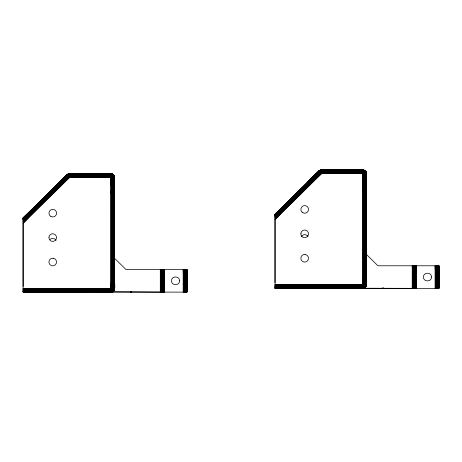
<?xml version="1.0" encoding="UTF-8"?>
<svg xmlns="http://www.w3.org/2000/svg" width="462" height="462" viewBox="0 0 462 462"><rect width="100%" height="100%" fill="white"/><g stroke="black" fill="none" stroke-linecap="round" stroke-linejoin="round"><path stroke-width="0.69" d="M105.238 292.088C108.148 292.758 114.536 292.856 114.564 288.346L114.564 177.42C114.68 174.734 112.104 173.556 111.007 176.536L72.644 176.669L69.34 177.137L28.667 217.331L23.1 223.319L23.1 292.105L186.971 292.105L186.971 269.542L125.999 269.542L114.564 258.264M23.1 290.552L112.872 290.431L112.89 177.079L110.753 175.208L69.26 175.127L67.822 175.641L23.1 219.745M110.753 292.105C115.281 292.082 115.194 285.914 114.547 282.888C114.172 284.858 115.592 289.645 113.311 290.869L113.311 177.223L112.497 175.964L110.949 174.896L69.623 174.902L69.057 173.706L67.827 174.099L23.1 218.024L23.1 286.463M113.577 290.869L113.588 177.42L112.722 175.756L110.765 174.526L111.7 173.799L113.311 174.648L110.753 177.42L111.111 185.528L111.128 288.71L23.1 288.738L31.312 289.091L111.498 289.079L111.544 177.42L113.785 175.162L111.561 173.822M162.537 292.105L162.537 269.542M163.381 292.105L163.381 269.542M163.386 277.061L163.6 269.542L163.6 292.105L163.386 284.58M163.606 277.061L163.779 269.542L163.779 292.105L163.606 284.58M164.091 277.061L164.108 269.542L164.085 292.105L164.108 269.542L163.923 292.105L163.791 284.58M185.401 292.105L185.401 269.542M186.244 292.105L186.244 269.542M186.25 277.061L186.463 269.542L186.463 292.105L186.25 284.58M186.475 284.58L186.642 292.105L186.787 269.542L186.891 292.105L186.879 283.218M186.954 292.105L186.891 269.542L186.787 292.105M357.161 288.328C360.06 289.016 366.464 289.085 366.493 284.58L366.493 173.654C366.609 171.015 364.033 169.768 362.936 172.776L324.567 172.909L321.269 173.377L280.59 213.571L275.029 219.56L275.029 288.346L438.9 288.346L438.9 265.783L377.922 265.783L366.493 254.498M275.029 286.792L364.795 286.671L364.818 173.319L362.682 171.448L321.182 171.367L319.744 171.876L275.029 215.985M275.029 287.098L365.24 287.11L365.24 173.464L363.86 171.691L362.872 171.131L321.546 171.142L320.98 169.947L319.75 170.339L275.029 214.264L275.029 282.704M365.506 287.11L365.511 173.654L364.645 171.997L362.693 170.767L363.629 170.039L365.234 170.888L362.682 173.654L363.034 181.768L363.051 284.95L275.029 284.973L283.241 285.331L363.421 285.314C367.278 291.216 366.603 280.249 366.476 279.129L366.47 284.973L365.511 287.098L363.473 288.259L357.94 288.328M414.46 288.346L414.46 265.783M415.303 288.346L415.303 265.783M415.309 273.302L415.523 265.783L415.523 288.346L415.309 280.821M415.534 273.302L415.702 265.783L415.702 288.346L415.534 280.821M437.329 288.346L437.329 265.783M438.172 288.346L438.172 265.783M438.178 273.302L438.392 265.783L438.392 288.346L438.178 280.821M438.582 273.302L438.715 265.783L438.715 288.346L438.571 265.783L438.398 273.302M438.883 273.302L438.9 265.783L438.9 288.346L438.819 265.783M103.13 175.213L110.753 175.537L112.659 177.42L112.549 290.113L31.312 290.211L23.1 289.87L112.214 289.784L112.428 176.975C114.593 175.589 113.617 174.134 114.541 177.42L114.547 185.528M162.532 284.58L162.202 292.105L162.202 269.542L162.532 277.061M185.395 284.58L185.071 292.105L185.071 269.542L185.395 277.061M186.971 269.542L186.798 284.58M364.905 170.686L365.69 171.46L363.473 173.654L363.421 285.314L362.682 284.58L275.029 284.58L283.241 284.933M355.059 171.454L362.682 171.777L364.587 173.654L364.478 286.353L283.241 286.446L275.029 286.111L364.137 286.024L364.356 173.215C366.378 171.725 365.8 170.507 366.493 173.654L366.476 181.768L366.47 173.262L365.771 171.454M414.454 280.821L414.131 288.346L414.131 265.783L414.454 273.302M437.323 280.821L436.994 288.346L436.994 265.783L437.323 273.302M31.312 289.853L23.1 289.507L111.862 289.437L111.931 177.42L112.428 176.975M184.69 284.58L184.338 292.105L184.338 269.542L184.713 292.105L185.054 284.58M283.241 286.094L275.029 285.747L363.785 285.672L363.86 173.654L364.356 173.215M436.619 280.821L436.267 288.346L436.267 265.783L436.636 288.346L436.983 280.821M111.111 185.528L111.163 177.2L113.56 174.896L113.762 175.219M88.808 291.609L161.844 292.105L161.475 269.542L160.695 292.105L160.695 269.542L161.088 292.105L161.844 269.542L162.191 277.061M161.053 277.061L161.088 269.542L161.475 292.105L161.827 284.58M183.916 284.58L183.564 292.105L183.564 269.542L183.957 292.105L184.713 269.542L185.054 277.061M363.034 181.768L363.092 173.441L365.482 171.136L365.898 171.76M363.08 288.323L413.773 288.346L413.403 265.783L412.624 288.346L412.624 265.783L413.016 288.346L413.773 265.783L414.114 273.302M412.976 273.302L413.016 265.783L413.403 288.346L413.75 280.821M435.845 280.821L435.487 288.346L435.487 265.783L435.88 288.346L436.636 265.783L436.983 273.302M113.843 175.213L114.564 177.42L114.489 289.079M130.994 291.551L130.989 292.105L131.231 291.782L131.699 292.105M382.917 287.786L382.917 288.346L383.16 288.022L383.622 288.346M415.713 280.821L415.846 288.346L416.014 265.783L416.037 288.346L415.846 265.783L415.713 273.302M114.38 176.253C114.201 174.463 113.692 177.477 112.306 177.42L69.623 177.42L67.671 174.255L69.248 173.677L77.218 173.672M23.1 223.319L69.623 177.42L69.421 173.666L85.603 173.672M114.489 282.888L114.403 289.437L114.484 177.42L113.369 175.115L111.411 173.891L102.368 173.729L111.827 173.81M164.027 292.105L164.027 269.542M365.234 170.888L363.138 169.981L321.546 169.895L319.594 170.495L321.546 173.654L364.229 173.654L366.083 171.98L366.302 172.493M275.029 219.56L321.546 173.654L321.546 170.08L320.98 169.947M366.337 172.597L366.326 285.672L366.406 173.654L365.292 171.356L363.34 170.132L354.296 169.97L363.756 170.051M415.858 273.302L415.95 265.783L415.956 273.302M438.819 288.346L438.877 265.783M114.385 282.888L114.276 289.784L114.224 176.917L112.959 174.959L110.753 173.839L102.368 173.833L111.209 173.741L113.311 174.648M366.314 279.129L366.199 286.024L366.147 173.158L364.888 171.2L362.682 170.08L354.296 170.074L362.953 169.906L364.922 170.617M114.247 185.528L114.507 176.819L114.154 175.739M105.238 290.211L112.872 290.431L112.988 274.774L113.311 290.869L23.1 290.858M39.53 292.03L23.1 291.92L112.549 291.661L23.1 291.776L111.498 292.03L113.45 291.002L113.843 274.774M114.247 282.888L114.114 290.113L114.079 177.079L112.497 174.85L110.753 173.983L69.242 173.937L68.087 174.284L67.059 174.89L23.1 218.231M163.791 277.061L163.923 269.542L163.929 277.061M366.17 181.768L366.43 173.054L366.476 189.882M357.161 286.446L364.795 286.671L364.911 271.015L365.096 286.966L348.949 286.787M365.228 287.376L365.771 271.015M366.17 279.129L366.043 286.353L366.002 173.319L364.732 171.35L362.682 170.224L354.296 170.212L363.629 170.039M114.062 282.888L113.923 290.431L113.837 177.42L114.409 176.357M365.991 279.129L365.846 286.671L365.765 173.654L366.349 172.724M438.721 273.302L438.571 288.346L438.398 280.821M114.062 185.528L114.079 177.079M365.991 181.768L366.002 173.319M186.475 277.061L186.642 269.542L186.654 277.061M113.843 185.528L114.056 177.42L112.636 175.283L110.753 174.162L68.526 174.29L67.157 174.988L23.1 218.405M365.771 181.768L365.979 173.654L364.558 171.523L362.682 170.403L320.455 170.53L319.086 171.229L275.029 214.645M114.062 274.774L113.698 290.731L113.588 282.888M365.991 271.015L365.627 286.966L365.511 279.129M114.056 177.42L114.564 177.42L114.42 176.484M97.02 290.546L113.173 290.731L110.753 288.346L110.753 175.889L112.457 174.058L110.753 173.654L102.368 173.672M357.161 284.933L362.682 284.58L362.682 172.13C364.633 169.225 365.044 170.42 362.682 172.493L320.657 172.69C315.696 169.993 323.319 169.594 324.567 169.912L321.344 169.906M161.844 292.105L162.191 284.58M413.773 288.346L414.114 280.821M160.649 284.58L160.297 292.105L160.297 269.542L160.649 277.061M364.893 288.294L363.473 288.259L412.225 288.346L412.578 280.821M111.111 193.642L111.509 185.528L111.151 177.42L110.765 176.842L111.007 176.536L111.816 177.408M363.034 189.882L363.438 181.768L363.08 173.654L362.693 173.083L362.936 172.776L363.744 173.648M105.238 288.692L110.753 288.346L111.111 282.888M362.682 284.58L363.034 279.129M63.641 292.105L63.71 291.551L63.727 292.105M69.057 173.706L72.644 173.672L68.694 173.781L69.56 176.114L23.1 221.281L68.555 176.132L69.623 175.537L72.644 175.213M313.051 176.75L319.923 170.27L320.715 172.834L275.029 217.521L320.478 172.372L321.546 171.777L324.567 171.454M114.507 176.819L114.484 177.42M366.476 173.389L365.979 173.654M68.388 175.831L23.1 220.362L68.035 175.855L69.358 175.433L110.753 175.537L110.932 174.318M320.316 172.072L275.029 216.603L319.964 172.095L321.281 171.673L362.682 171.777L362.861 170.559M23.1 219.381L67.619 175.439C67.106 174.619 67.931 173.672 66.984 174.815L23.1 218.104L32.092 209.24L27.784 213.594M275.029 215.615L319.548 171.679L319.277 170.703L319.594 170.438M41.828 292.105L41.903 291.782L42.025 292.105M114.305 176.155L112.994 177.42M55.307 186.244L67.365 174.399L55.353 186.284M110.753 174.376L69.623 174.162L67.544 175.034L61.804 181.179M362.682 170.617L321.546 170.403L319.467 171.275L313.733 177.42M112.994 174.376L112.462 174.365L110.753 175.889L72.644 175.907L69.623 176.253L23.1 222.28M363.126 172.003L324.567 172.147L321.546 172.493L275.029 218.52M366.406 173.654L366.406 173.21M275.029 214.472L318.976 170.94M114.235 177.42L114.414 177.125M366.164 173.654L366.343 173.365M112.145 173.92L111.123 174.653L69.623 174.624L67.775 175.485L67.054 174.7L61.123 180.509L67.077 174.624M364.073 170.16L363.051 170.894L321.546 170.865L319.548 171.679M110.753 175.208L111.123 174.653M362.682 171.448L363.051 170.894M67.458 174.85L23.1 219.046M68.035 175.855L68.237 175.543M319.386 171.09L275.029 215.286M319.964 172.095L320.16 171.783M112.988 185.528L112.89 177.079M364.911 181.768L364.818 173.319M111.198 175.768L110.753 176.253L69.623 176.253L68.37 173.931L67.671 174.255M68.099 175.277L67.822 175.641L68.994 176.311L68.012 174.076M320.027 171.518L319.744 171.876L319.369 171.506L313.548 177.241M67.4 174.688L23.1 218.757M284.315 205.775L275.029 214.553L318.913 171.055L321.102 170.062L324.567 170.074L321.546 170.08L319.323 170.928L275.029 214.997M319.005 170.865L307.236 182.484M319.288 170.801L307.346 182.6M33.154 210.285L23.1 219.56L32.548 209.69L23.1 218.63M285.077 206.526L275.029 215.8L284.471 205.925L275.029 214.87M26.577 215.275L23.1 219.207L26.912 215.604M27.114 215.806L23.1 219.947L33.397 210.522M279.042 212.041L275.029 216.187L285.32 206.762M27.997 213.808L32.265 209.407M281.82 208.091L275.029 215.448L278.84 211.844M27.876 213.687L32.161 209.309L23.1 218.058M27.581 216.262L23.1 220.813L27.836 216.516M279.504 212.503L275.029 217.053L279.758 212.757M23.1 218.509L32.392 209.534M275.029 214.749L284.09 205.55L275.029 214.299L278.159 211.174M26.276 214.974L23.1 218.312L26.45 215.148M278.199 211.215L275.029 214.403L278.274 211.284M28.101 216.782L23.1 221.777L28.384 217.053M280.03 213.017L275.029 218.012L280.307 213.294M61.625 181L67.44 175.265L69.623 174.376L72.644 174.37M61.469 180.844L67.544 175.034M23.1 222.8L28.667 217.331M313.392 177.085L319.467 171.275M275.029 219.034L280.59 213.571M307.276 182.525L319.323 170.928M55.423 186.359L67.36 174.561L68.786 173.897L111.7 173.799M62.231 181.595L68.555 176.132M314.154 177.835L320.478 172.372M62.468 181.837L68.526 176.334M62.728 182.086L69.156 176.657L69.34 177.137L63.271 182.629M314.397 178.078L320.449 172.574M314.651 178.326L321.078 172.898L321.269 173.377L315.2 178.869M62.994 182.351L69.623 176.634L72.644 176.282L80.267 176.669M63.554 182.906L69.623 177.42L72.644 177.067L111.648 177.165M314.922 178.592L321.546 172.875L324.567 172.522L332.19 172.909M315.482 179.146L321.546 173.654L324.567 173.308L363.571 173.406M113.305 291.135L23.1 291.135M320.293 170.172L321.2 172.442L321.546 171.448M319.577 171.489L321.546 170.617L324.567 170.611M364.922 173.654L366.227 172.286M113.895 177.241L112.659 177.42M365.823 173.481L364.587 173.654M319.288 170.64L318.913 171.055M110.753 175.537L111.099 175.312M362.682 171.777L363.022 171.552M69.491 173.7L111.365 173.718L103.13 174.151M321.419 169.941L362.682 169.981M362.976 170.045L355.059 170.391M363.051 288.323L365.24 287.37L275.029 287.376M69.312 174.093L72.644 174.151M321.234 170.334L362.682 170.08M130.272 292.105L131.231 291.782M382.201 288.346L383.16 288.022M68.37 173.931L69.109 173.741M69.242 173.937L111.024 173.672M69.26 175.127L69.618 175.052M329.14 169.912L320.622 170.022L321.182 171.367L321.546 171.292M111.498 292.03L112.965 292.053M103.13 173.972L111.053 173.804M69.456 175.762L72.644 175.554M321.385 172.003L324.567 171.789M103.13 174.37L111.099 174.139M355.059 170.611L363.022 170.38M321.546 169.981L363.288 169.958L354.296 169.912M31.312 291.135L23.1 291.383L112.872 291.47L105.238 291.609M97.02 291.389L113.45 291.002L113.3 282.888M283.241 287.376L275.029 287.624L364.795 287.711L275.029 287.838L283.241 287.63M348.949 287.63L365.373 287.243L365.228 279.129M31.312 291.389L23.1 291.597L31.312 291.609M361.284 170.253L363.184 170.235M283.241 287.849L275.029 288.017L364.137 288.057L275.029 288.161L283.241 288.028M23.1 291.92L107.975 291.747M326.784 288.057L321.852 288.161L328.193 288.167L275.029 288.346L287.555 288.323L287.555 288.017M105.238 291.389L113.173 291.251L105.238 291.141M357.161 287.63L365.096 287.491L357.161 287.381M357.161 288.028L364.478 287.901L357.161 287.849M104.464 173.937L110.753 173.839M69.929 292.019L76.27 291.788L69.929 291.776L69.929 292.105L76.27 292.088M105.238 291.926L112.214 291.817L106.012 291.788M106.012 292.03L111.862 291.944L97.02 291.926M340.737 287.849L364.137 288.057M357.94 288.167L363.785 288.178L348.949 288.167M64.899 292.082L65.951 292.065M321.852 288.323L328.193 288.328L321.852 288.346L328.193 288.271L321.852 288.017M337.526 169.912L321.546 169.918L324.567 169.97M103.13 173.729L111.209 173.741M283.241 285.331L275.029 285.366L283.241 285.718M31.312 289.091L23.1 289.125L31.312 289.478M283.241 286.446L275.029 286.463L283.241 286.787M31.312 290.211L23.1 290.223L31.312 290.546M23.1 292.105L35.626 292.019L31.358 291.926M363.438 206.11L363.831 206.11M111.509 209.869L111.902 209.869M364.57 271.015L364.206 271.015L363.831 279.129L364.137 286.024L357.161 285.718M112.647 274.774L112.283 274.774L111.902 282.888L112.214 289.784L105.238 289.478M275.029 288.323L363.421 288.271M110.753 288.346L23.1 288.346L31.312 288.692M357.161 288.167L363.785 288.178M31.358 292.088L35.626 292.105M39.206 292.036L49.365 292.088M321.546 172.13L332.19 172.522M69.623 175.889L80.267 176.282M324.567 172.909L321.546 172.875L321.2 172.442M69.623 173.677L77.218 173.833L69.173 173.822M72.644 176.669L69.623 176.634L69.271 176.201M291.453 288.271L283.241 288.167L287.555 288.161L283.997 288.051M324.567 173.308L321.546 173.262L321.333 172.794M72.644 177.067L69.623 177.027L69.404 176.553M321.102 170.062L329.14 170.212L321.165 170.178M75.837 173.949L69.623 173.839L72.644 173.972M357.161 287.098L365.373 287.243M105.238 290.858L113.45 291.002M322.926 170.253L321.546 170.224L324.567 170.391M357.161 286.787L365.096 286.966L364.911 279.129M105.238 290.546L113.173 290.731L112.988 282.888M110.753 173.983L111.261 173.995M69.623 173.741L72.644 173.833M340.737 287.098L348.949 287.381M88.808 290.858L97.02 291.141M357.161 286.094L364.478 286.353L364.206 279.129M105.238 289.853L112.549 290.113L112.283 282.888M321.546 170.08L324.567 170.212M362.682 170.403L362.953 169.906M355.059 171.789L362.682 172.13L363.658 172.921L364.229 173.654L364.57 181.768M355.059 172.147L362.682 172.493M103.13 175.554L110.753 175.889L111.735 176.68L112.306 177.42L112.647 185.528M103.13 175.907L110.753 176.253M355.059 172.522L362.682 172.875M355.059 172.909L362.682 173.262M355.059 173.308L362.682 173.654M103.13 176.282L110.753 176.634M103.13 176.669L110.753 177.027M103.13 177.067L110.753 177.42M357.161 285.331L363.785 285.672L363.438 279.129M105.238 289.091L111.862 289.437L111.509 282.888M365.765 173.654L365.482 173.29M113.837 177.42L113.554 177.05M362.682 169.918L363.138 169.981M363.49 170.062L364.968 170.669M363.86 170.08L364.385 170.299M111.931 173.839L113.04 174.428M112.364 174.058L112.757 174.232M364.506 170.524L366.32 172.857M112.895 174.503L114.114 175.941M67.619 175.439L67.648 175.248M365.91 171.679L366.083 172.072M320.923 172.551L321.078 172.898M68.994 176.311L69.156 176.657M321.182 171.367L321.281 171.673M366.147 173.158L366.314 181.768M114.224 176.917L114.385 185.528M436.238 273.302L435.88 265.783L435.089 288.346L435.089 265.783L435.441 273.302M412.578 273.302L412.225 265.783L412.225 288.346M184.309 277.061L183.957 269.542L183.166 292.105L183.166 269.542L183.518 277.061M363.473 173.654L363.831 181.768M111.544 177.42L111.902 185.528M363.86 173.654L364.206 181.768M111.931 177.42L112.283 185.528M41.903 291.782L41.915 292.105M438.669 278.089L438.721 280.821M366.314 189.882L366.412 197.996M114.385 193.642L114.489 201.755M438.877 288.346L438.825 273.302M164.033 284.58L164.085 292.105L164.091 284.58M114.547 193.642L114.484 176.969M366.412 279.129L366.418 285.314M437.918 265.783L437.918 288.346M437.641 265.783L437.641 288.346M415.055 265.783L415.055 288.346M414.772 265.783L414.772 288.346M316.095 285.718L316.095 286.094M299.665 285.331L299.665 285.718M185.995 269.542L185.995 292.105M185.712 269.542L185.712 292.105M163.126 269.542L163.126 292.105M162.849 269.542L162.849 292.105M110.753 173.654L110.753 174.162M64.166 289.478L64.166 289.853M47.742 289.091L47.742 289.478M301.403 236.538A3.811 3.811 0 0 1 308.004 236.538M50.081 239.512A3.811 3.811 0 0 1 56.081 240.298M416.019 280.821L416.014 288.346L416.019 280.821M416.037 265.783L416.019 273.302L416.014 265.783M49.001 237.081L48.995 238.074A3.811 3.811 0 0 0 52.264 241.372L53.263 241.372A3.811 3.811 0 0 0 53.286 233.812L52.293 233.812A3.811 3.811 0 0 0 49.001 237.081M300.924 233.322L300.924 234.315A3.811 3.811 0 0 0 304.192 237.607L305.186 237.612A3.811 3.811 0 0 0 305.215 230.053L304.221 230.047A3.811 3.811 0 0 0 300.924 233.322M179.562 280.723C179.903 285.966 171.183 285.966 171.523 280.723C171.437 275.722 179.649 275.722 179.562 280.723M431.485 276.957C431.826 282.207 423.105 282.207 423.446 276.957C423.359 271.962 431.572 271.962 431.485 276.957M26.23 214.934L23.1 218.006L26.23 214.934M53.113 258.229L52.119 258.27A3.811 3.811 0 0 0 48.978 261.688L49.024 262.682A3.811 3.811 0 0 0 52.437 265.823L53.436 265.783A3.811 3.811 0 0 0 53.113 258.229M305.041 254.47L304.048 254.51A3.811 3.811 0 0 0 300.906 257.929L300.947 258.922A3.811 3.811 0 0 0 304.366 262.064L305.359 262.023A3.811 3.811 0 0 0 305.041 254.47M76.27 292.03L69.929 292.082L76.27 292.03M302.795 212.699A3.811 3.811 0 0 0 308.518 209.396A3.811 3.811 0 0 0 302.795 206.092A3.811 3.811 0 0 0 302.795 212.699M50.872 216.459A3.811 3.811 0 0 0 56.589 213.155A3.811 3.811 0 0 0 50.872 209.852A3.811 3.811 0 0 0 50.872 216.459"/></g></svg>
